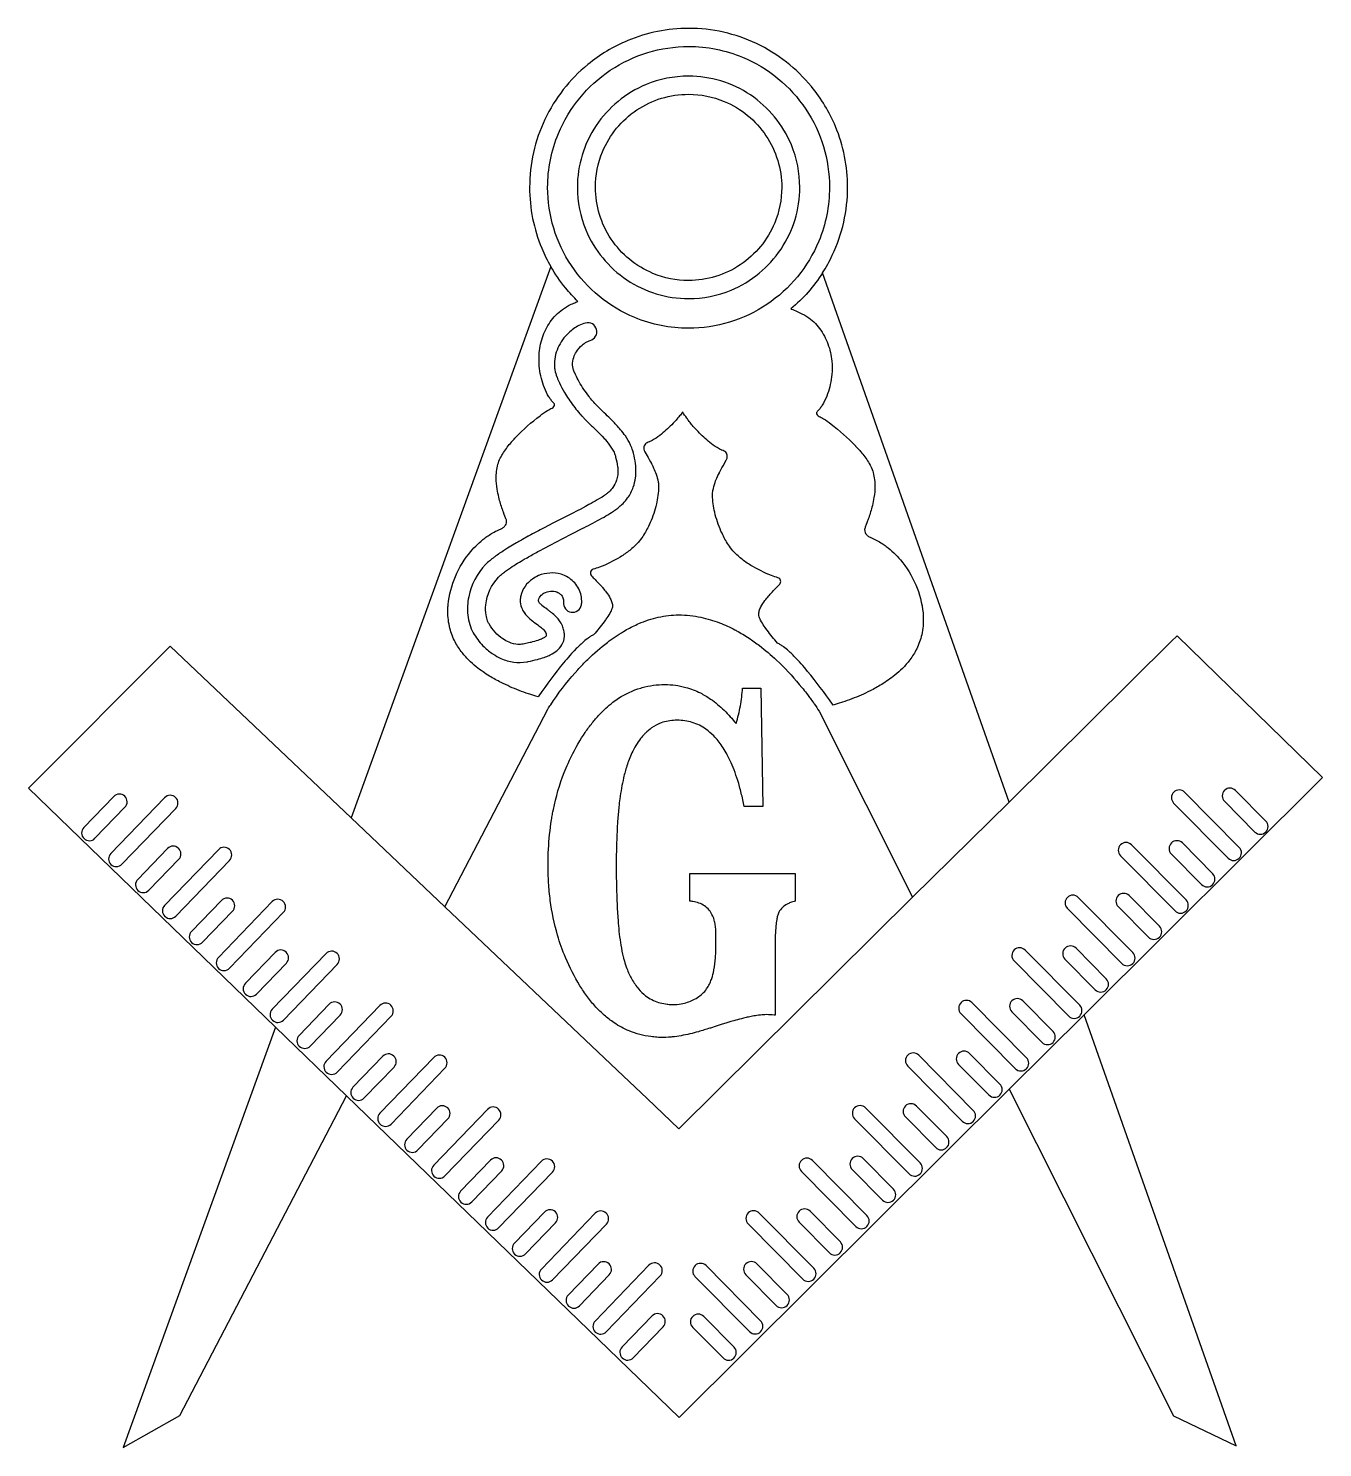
# Model space of a CAD drawing. Header units: millimetres. Extents: x 0 to 141, y 0 to 155.
import ezdxf

# ---------------------------------------------------------------- set-up
doc = ezdxf.new("R2010")
doc.units = ezdxf.units.MM
doc.layers.add('Default', color=14, linetype='Continuous')

msp = doc.modelspace()

# ---------------------------------------------------------------- linework, layer by layer
at = {"layer": 'Default'}
msp.add_lwpolyline([(86.68, 128.24, 0.031655), (87.75, 130.17, 0.111546), (89.42, 137.59, 0.099042), (88.1, 144.23, 0.073761), (85.47, 148.59, 0.110201), (79.48, 153.28, 0.11161), (72.06, 154.95, 0.099071), (65.42, 153.62, 0.073782), (61.06, 151, 0.110199), (56.38, 145.01, 0.111579), (54.71, 137.59, 0.099102), (56.03, 130.95, 0.031777), (57.01, 128.96)], format="xyb", dxfattribs=at)
for points in [[(72.06, 122.21, -0.099056), (66.18, 123.38, -0.147415), (59.28, 129.05, -0.149165), (56.68, 137.59, -0.099056), (57.85, 143.47, -0.147328), (63.52, 150.37, -0.149207), (72.06, 152.97, -0.099091), (77.95, 151.8, -0.147356), (84.85, 146.13, -0.149213), (87.44, 137.59, -0.099092), (86.27, 131.7, -0.14734), (80.61, 124.81, -0.14917)], [(72.06, 149.73, 0.099048), (67.42, 148.81, 0.147307), (61.97, 144.33, 0.149228), (59.92, 137.59, 0.099061), (60.85, 132.94, 0.14733), (65.32, 127.5, 0.1492), (72.06, 125.45, 0.099105), (76.71, 126.37, 0.147367), (82.15, 130.85, 0.149209), (84.2, 137.59, 0.09902), (83.28, 142.23, 0.147312), (78.81, 147.68, 0.149176)], [(72.06, 127.42, -0.09883), (68.17, 128.2, -0.14736), (63.61, 131.94, -0.149202), (61.9, 137.59, -0.09899), (62.67, 141.48, -0.147324), (66.42, 146.04, -0.149259), (72.06, 147.75, -0.098991), (75.95, 146.98, -0.147298), (80.51, 143.23, -0.149195), (82.23, 137.59, -0.09883), (81.46, 133.7, -0.147335), (77.71, 129.14, -0.149139)], [(131.82, 0.18), (115.23, 47.25), (141.27, 73.15), (125.38, 88.63), (124.79, 88.05), (107.04, 70.48), (86.68, 128.24, -0.075161), (83.23, 124.32, -0.000355), (83.27, 124.3, -0.01616), (83.93, 124.04, -0.021194), (84.5, 123.76, -0.018348), (84.97, 123.49, -0.091228), (86.37, 122.18, -0.037616), (86.88, 121.36, -0.030491), (87.27, 120.49, -0.069781), (87.7, 118.61, -0.044341), (87.7, 117.16, -0.063956), (87.23, 115.03, -0.03966), (86.79, 114.04, -0.019711), (86.65, 113.8, -0.021648), (86.41, 113.46, -0.034017), (86.15, 113.15, 0.105317), (86.04, 113, 0.275252), (86.09, 112.74, 0.116608), (86.31, 112.59, -0.037122), (86.78, 112.33, -0.019913), (87.61, 111.75, -0.040283), (90.25, 109.39, -0.02213), (90.29, 109.35, -0.005609), (90.59, 109.03), (90.71, 108.89, -0.031238), (90.74, 108.85, -0.033528), (91.6, 107.73, -0.028317), (91.95, 107.11, -0.049092), (92.21, 106.45, -0.039637), (92.36, 105.66, -0.027007), (92.4, 104.96, -0.039571), (92.3, 103.74, -0.022423), (92.12, 102.84, -0.023549), (91.72, 101.52, -0.007534), (91.6, 101.19), (91.51, 100.95), (91.45, 100.77), (91.35, 100.5, 0.014278), (91.3, 100.36, 0.019384), (91.28, 100.29, 0.070525), (91.27, 100.22, 0.076921), (91.33, 99.91, 0.079426), (91.45, 99.71, 0.086138), (91.71, 99.48, 0.042712), (92.03, 99.32, -0.045561), (93.18, 98.71, -0.017932), (93.64, 98.39, -0.055323), (95.19, 96.92, -0.074702), (96.86, 94.2, -0.07603), (97.65, 91.12, -0.014885), (97.68, 90.63, -0.064741), (97.51, 88.75, -0.059944), (96.96, 87.21, -0.047062), (96.21, 86, -0.034744), (95.4, 85.07, -0.025969), (94.59, 84.34, -0.019346), (93.84, 83.78, -0.016616), (93.14, 83.32, -0.021589), (91.88, 82.62, -0.025112), (89.89, 81.75, -0.010438), (88.87, 81.38), (88.74, 81.34, -0.006577), (87.84, 81.05), (87.76, 81.17, 0.020554), (85.05, 84.75), (84.87, 84.97, 0.010678), (84.18, 85.77), (83.91, 86.06), (83.67, 86.31), (83.56, 86.42, 0.013242), (83.15, 86.82), (82.99, 86.96, 0.02298), (82.41, 87.44, 0.017468), (82.1, 87.65, 0.030367), (81.77, 87.82, -0.017653), (80.63, 89.26), (80.49, 89.44), (80.43, 89.53, -0.022757), (80.02, 90.16), (79.93, 90.33, -0.019857), (79.8, 90.58, -0.069902), (79.73, 90.86, -0.061657), (79.73, 91.12, -0.036841), (79.78, 91.37, -0.049499), (79.95, 91.8, -0.043375), (80.39, 92.48), (80.48, 92.6, -0.006898), (80.66, 92.82), (80.82, 93, -0.003349), (80.89, 93.08), (80.96, 93.16, -0.007544), (81.48, 93.72), (81.61, 93.85, 0.006104), (82.01, 94.27, 0.25011), (82.11, 94.67, 0.278748), (81.82, 94.97, -0.022014), (81.13, 95.2, -0.044387), (78.86, 96.32, -0.030496), (77.82, 97.04, -0.044726), (76.9, 97.91, -0.030786), (76.41, 98.57, -0.038139), (75.71, 99.82, -0.04532), (74.98, 101.85), (74.91, 102.11, -0.025477), (74.74, 103.04, -0.030758), (74.68, 103.98, -0.039398), (74.72, 104.5, -0.043756), (74.96, 105.38, -0.021637), (75.21, 106.01, -0.013194), (75.32, 106.24), (75.42, 106.44, -0.012056), (75.46, 106.53), (75.55, 106.69), (75.7, 106.98), (75.82, 107.19), (76.17, 107.81, 0.089246), (76.28, 108.11, 0.183878), (76.19, 108.57, 0.093129), (76.03, 108.74, 0.072671), (75.82, 108.85), (75.7, 108.9, -0.010622), (75.63, 108.93, -0.030741), (75.17, 109.18, -0.029186), (74.37, 109.75, -0.033894), (73.1, 110.92), (72.88, 111.16, -0.00763), (72.47, 111.61, -0.00763), (72.14, 112.03, -0.009955), (71.86, 112.4, -0.019468), (71.42, 113.06, -0.003244), (71.33, 112.94, -0.00763), (70.99, 112.53, -0.00763), (70.59, 112.07), (70.37, 111.83, -0.033894), (69.1, 110.66, -0.029186), (68.3, 110.09, -0.030741), (67.83, 109.84, -0.010622), (67.77, 109.81), (67.65, 109.76, 0.072671), (67.44, 109.65, 0.093129), (67.28, 109.48, 0.183878), (67.19, 109.02, 0.089246), (67.29, 108.73), (67.65, 108.1), (67.77, 107.89), (67.92, 107.61), (68.01, 107.45, -0.012056), (68.05, 107.36), (68.15, 107.16, -0.013194), (68.25, 106.93, -0.021637), (68.51, 106.29, -0.043756), (68.74, 105.42, -0.039398), (68.79, 104.9, -0.030758), (68.72, 103.95, -0.025477), (68.55, 103.03), (68.49, 102.76, -0.04532), (67.76, 100.74, -0.038139), (67.06, 99.48, -0.030786), (66.56, 98.83, -0.044726), (65.64, 97.96, -0.030496), (64.6, 97.23, -0.044387), (62.33, 96.12, -0.022014), (61.65, 95.89, 0.278748), (61.35, 95.59, 0.25011), (61.46, 95.18, 0.006104), (61.85, 94.77), (61.99, 94.63, -0.007544), (62.51, 94.08), (62.58, 94, -0.003349), (62.65, 93.92), (62.81, 93.73, -0.006898), (62.99, 93.51), (63.08, 93.39, -0.043375), (63.52, 92.71, -0.049499), (63.69, 92.28, -0.036841), (63.74, 92.04, -0.061657), (63.74, 91.77, -0.069902), (63.66, 91.5, -0.019857), (63.54, 91.24), (63.45, 91.08, -0.022757), (63.04, 90.44), (62.98, 90.36), (62.84, 90.17, -0.017653), (61.7, 88.74, 0.030367), (61.36, 88.56, 0.017468), (61.05, 88.35, 0.02298), (60.47, 87.88), (60.32, 87.73, 0.013242), (59.91, 87.33), (59.8, 87.23), (59.56, 86.98), (59.29, 86.68, 0.010678), (58.6, 85.89), (58.41, 85.67, 0.020554), (55.71, 82.08), (55.63, 81.96, -0.006577), (54.72, 82.25), (54.59, 82.29, -0.010438), (53.57, 82.66, -0.025112), (51.59, 83.54, -0.021589), (50.32, 84.24, -0.016616), (49.63, 84.69, -0.019346), (48.87, 85.26, -0.025969), (48.07, 85.98, -0.034744), (47.25, 86.92, -0.047062), (46.5, 88.12, -0.059944), (45.96, 89.66, -0.064741), (45.79, 91.54, -0.014885), (45.82, 92.03, -0.07603), (46.61, 95.12, -0.074702), (48.28, 97.83, -0.055323), (49.83, 99.3, -0.017932), (50.29, 99.63, -0.045561), (51.44, 100.24, 0.042712), (51.75, 100.39, 0.086138), (52.02, 100.62, 0.079426), (52.14, 100.83, 0.076921), (52.2, 101.13, 0.070525), (52.19, 101.21, 0.019384), (52.17, 101.28, 0.014278), (52.12, 101.41), (52.02, 101.69), (51.95, 101.87), (51.86, 102.11, -0.007534), (51.75, 102.43, -0.023549), (51.35, 103.75, -0.022423), (51.17, 104.65, -0.039571), (51.07, 105.87, -0.027007), (51.1, 106.57, -0.039637), (51.25, 107.36, -0.049092), (51.51, 108.03, -0.028317), (51.87, 108.64, -0.033528), (52.72, 109.77, -0.031238), (52.75, 109.8), (52.88, 109.95, -0.005609), (53.18, 110.27, -0.02213), (53.21, 110.31, -0.040283), (55.85, 112.66, -0.019913), (56.68, 113.24, -0.037122), (57.16, 113.5, 0.116608), (57.37, 113.66, 0.275252), (57.42, 113.92, 0.105317), (57.32, 114.07, -0.034017), (57.05, 114.38, -0.021648), (56.82, 114.72, -0.019711), (56.68, 114.95, -0.03966), (56.23, 115.95, -0.063956), (55.77, 118.07, -0.044341), (55.77, 119.52, -0.069781), (56.19, 121.41, -0.030491), (56.59, 122.28, -0.037616), (57.1, 123.09, -0.091228), (58.5, 124.4, -0.018348), (58.97, 124.68, -0.021194), (59.54, 124.95, -0.010944), (59.98, 125.14, -0.028157), (58.65, 126.58, -0.041512), (57.01, 128.96), (35.23, 68.76), (15.49, 87.5), (0, 72.01), (26.97, 45.91), (10.36, 0), (16.53, 3.49), (34.72, 38.41), (71.03, 3.29), (107.06, 39.12), (124.98, 3.47)], [(62.02, 122.08, 0.413927), (60.81, 122.78, 0.054732), (60.09, 122.5, 0.068365), (58.98, 121.71, 0.099648), (57.8, 120.06, 0.117823), (57.42, 118.07, 0.038881), (57.47, 117.65, 0.037447), (57.68, 116.9), (57.7, 116.86, 0.022884), (57.96, 116.24, 0.023425), (58.51, 115.2, 0.026933), (59.5, 113.74, 0.012463), (60.05, 113.04), (60.19, 112.88), (60.3, 112.75), (60.38, 112.66, 0.013598), (60.64, 112.39), (61.48, 111.56, -0.00753), (61.67, 111.38, -0.006128), (62.37, 110.69, -0.00998), (62.63, 110.42), (62.85, 110.18), (62.94, 110.08, -0.0329), (63.59, 109.24, -0.031541), (63.87, 108.78, -0.048712), (64.07, 108.29), (64.1, 108.15, -0.039645), (64.32, 107.09, -0.019339), (64.33, 106.99, -0.049512), (64.33, 106.19, -0.050049), (64.2, 105.61, -0.082895), (63.79, 104.81, -0.037102), (63.5, 104.47, -0.025968), (63.17, 104.17, -0.019616), (62.9, 103.96, -0.015384), (62.35, 103.61), (62.1, 103.47, -0.006662), (61.18, 102.95), (60.82, 102.76), (60.21, 102.43, -0.001867), (59.28, 101.95), (58.34, 101.47), (57.25, 100.91), (56.29, 100.42, 0.003782), (54.62, 99.53, 0.023952), (54.59, 99.51, 0.02413), (54.55, 99.49), (53.94, 99.15, 0.005949), (53.41, 98.85), (53.29, 98.78), (52.84, 98.52), (52.65, 98.41), (52.47, 98.3), (52.3, 98.19), (51.98, 97.99, 0.017334), (50.9, 97.26), (50.84, 97.21, 0.012282), (50.36, 96.83, 0.027008), (49.91, 96.41, 0.144331), (48.06, 92.89, 0.076217), (47.97, 90.88, 0.047434), (48.17, 89.88, 0.057037), (48.56, 88.95, 0.061723), (49.62, 87.55, 0.050736), (50.63, 86.7, 0.013466), (50.73, 86.63, 0.040077), (51.58, 86.16, 0.070898), (52.97, 85.76, 0.084979), (54.41, 85.79, 0.012554), (54.54, 85.82, 0.013948), (55.56, 86.06, 0.006646), (55.75, 86.11, 0.019702), (56.46, 86.33, 0.025098), (56.97, 86.55, 0.05861), (57.68, 87, 0.090739), (58.23, 87.63, 0.122707), (58.51, 88.58, 0.049766), (58.47, 89.08, 0.037914), (58.35, 89.57, 0.065948), (58.06, 90.17, 0.042813), (57.75, 90.56, 0.036611), (57.21, 91.07, 0.014604), (56.91, 91.3), (56.76, 91.42, 0.016484), (56.69, 91.47, 0.033569), (56.67, 91.48), (56.61, 91.53, -0.015029), (56.06, 91.95, -0.039297), (55.8, 92.2, -0.070872), (55.7, 92.35, -0.173777), (55.67, 92.53, -0.138332), (55.96, 93.05, -0.1009), (56.45, 93.37, -0.099132), (57.16, 93.51, -0.061178), (57.52, 93.47, -0.076054), (57.86, 93.33, -0.057287), (58.1, 93.14, -0.108239), (58.35, 92.77, -0.115232), (58.42, 92.32, 0.193183), (58.61, 91.59, 0.199011), (59.25, 91.21, 0.193462), (59.97, 91.38, 0.19945), (60.37, 92.01, 0.047595), (60.4, 92.45, 0.127885), (59.98, 93.93, 0.065396), (59.51, 94.54, 0.059517), (58.9, 95.01, 0.065596), (58.14, 95.35, 0.087827), (56.9, 95.48, 0.082281), (55.69, 95.2, 0.053658), (55.02, 94.83, 0.089205), (54.21, 94.03, 0.093487), (53.75, 92.99, 0.05246), (53.69, 92.52, 0.100695), (53.82, 91.71, 0.063064), (54.11, 91.17, 0.019622), (54.14, 91.12, 0.055891), (54.75, 90.47), (54.92, 90.33), (55.05, 90.23), (55.15, 90.15), (55.18, 90.12), (55.45, 89.93), (55.59, 89.82), (55.72, 89.73, -0.024277), (56.15, 89.38, -0.035609), (56.34, 89.18, -0.087509), (56.48, 88.94, -0.043752), (56.52, 88.78, -0.042547), (56.53, 88.7, -0.126818), (56.52, 88.62, -0.086241), (56.4, 88.5, -0.052119), (56.13, 88.33, -0.030613), (55.62, 88.13, -0.020239), (54.83, 87.91), (54.78, 87.9), (54.59, 87.85), (54.31, 87.79), (54.02, 87.73, -0.063211), (53.44, 87.69, -0.085027), (52.46, 87.93, -0.045785), (51.8, 88.29, -0.060852), (50.94, 89.03, -0.054477), (50.28, 89.94, -0.042391), (50.13, 90.25, -0.050445), (49.96, 90.88, -0.063696), (49.93, 92.01, -0.170116), (51.33, 95.04, -0.028529), (51.76, 95.42, -0.012718), (52.19, 95.75, -0.014759), (53.03, 96.32, -0.007193), (53.78, 96.78), (54.12, 96.98), (54.43, 97.16, -0.006207), (55.62, 97.82), (55.85, 97.94), (56.27, 98.17), (57.01, 98.56), (57.57, 98.85), (58.41, 99.28), (59.24, 99.72), (60.58, 100.4, 0.035638), (60.61, 100.42, 0.035655), (60.64, 100.43, 0.007153), (62.59, 101.47), (62.83, 101.6, 0.012869), (63.66, 102.1), (63.87, 102.23), (63.94, 102.28), (64.01, 102.33, 0.02433), (64.45, 102.66, 0.013533), (64.77, 102.95), (64.91, 103.09, 0.035111), (65.41, 103.68, 0.071853), (66.03, 104.87, 0.05285), (66.27, 105.86, 0.035616), (66.32, 106.61, 0.040419), (66.22, 107.74, 0.028701), (65.96, 108.84, 0.033121), (65.73, 109.46, 0.044729), (65.16, 110.45, 0.023459), (64.64, 111.13, 0.012734), (64.21, 111.62), (64.05, 111.79, 0.005743), (63.75, 112.1), (63.53, 112.32, 0.002313), (62.85, 112.99), (62.05, 113.77, -0.030055), (61.2, 114.75, -0.033605), (60.12, 116.36), (60.01, 116.58, -0.025838), (59.63, 117.34, -0.069907), (59.62, 117.37, -0.019511), (59.48, 117.75), (59.47, 117.78, -0.040614), (59.45, 117.83, -0.052829), (59.39, 118.16, -0.096289), (59.52, 119.03, -0.057213), (59.81, 119.63, -0.071619), (60.46, 120.37, -0.019994), (60.65, 120.53, -0.03784), (60.97, 120.73, -0.056981), (61.31, 120.87, 0.414303)], [(62.02, 122.08, 0.413927), (60.81, 122.78, 0.054732), (60.09, 122.5, 0.068365), (58.98, 121.71, 0.099648), (57.8, 120.06, 0.117823), (57.42, 118.07, 0.038881), (57.47, 117.65, 0.037447), (57.68, 116.9), (57.7, 116.86, 0.022884), (57.96, 116.24, 0.023425), (58.51, 115.2, 0.026933), (59.5, 113.74, 0.012463), (60.05, 113.04), (60.19, 112.88), (60.3, 112.75), (60.38, 112.66, 0.013598), (60.64, 112.39), (61.48, 111.56, -0.00753), (61.67, 111.38, -0.006128), (62.37, 110.69, -0.00998), (62.63, 110.42), (62.85, 110.18), (62.94, 110.08, -0.0329), (63.59, 109.24, -0.031541), (63.87, 108.78, -0.048712), (64.07, 108.29), (64.1, 108.15, -0.039645), (64.32, 107.09, -0.019339), (64.33, 106.99, -0.049512), (64.33, 106.19, -0.050049), (64.2, 105.61, -0.082895), (63.79, 104.81, -0.037102), (63.5, 104.47, -0.025968), (63.17, 104.17, -0.019616), (62.9, 103.96, -0.015384), (62.35, 103.61), (62.1, 103.47, -0.006662), (61.18, 102.95), (60.82, 102.76), (60.21, 102.43, -0.001867), (59.28, 101.95), (58.34, 101.47), (57.25, 100.91), (56.29, 100.42, 0.003782), (54.62, 99.53, 0.023952), (54.59, 99.51, 0.02413), (54.55, 99.49), (53.94, 99.15, 0.005949), (53.41, 98.85), (53.29, 98.78), (52.84, 98.52), (52.65, 98.41), (52.47, 98.3), (52.3, 98.19), (51.98, 97.99, 0.017334), (50.9, 97.26), (50.84, 97.21, 0.012282), (50.36, 96.83, 0.027008), (49.91, 96.41, 0.144331), (48.06, 92.89, 0.076217), (47.97, 90.88, 0.047434), (48.17, 89.88, 0.057037), (48.56, 88.95, 0.061723), (49.62, 87.55, 0.050736), (50.63, 86.7, 0.013466), (50.73, 86.63, 0.040077), (51.58, 86.16, 0.070898), (52.97, 85.76, 0.084979), (54.41, 85.79, 0.012554), (54.54, 85.82, 0.013948), (55.56, 86.06, 0.006646), (55.75, 86.11, 0.019702), (56.46, 86.33, 0.025098), (56.97, 86.55, 0.05861), (57.68, 87, 0.090739), (58.23, 87.63, 0.122707), (58.51, 88.58, 0.049766), (58.47, 89.08, 0.037914), (58.35, 89.57, 0.065948), (58.06, 90.17, 0.042813), (57.75, 90.56, 0.036611), (57.21, 91.07, 0.014604), (56.91, 91.3), (56.76, 91.42, 0.016484), (56.69, 91.47, 0.033569), (56.67, 91.48), (56.61, 91.53, -0.015029), (56.06, 91.95, -0.039297), (55.8, 92.2, -0.070872), (55.7, 92.35, -0.173777), (55.67, 92.53, -0.138332), (55.96, 93.05, -0.1009), (56.45, 93.37, -0.099132), (57.16, 93.51, -0.061178), (57.52, 93.47, -0.076054), (57.86, 93.33, -0.057287), (58.1, 93.14, -0.108239), (58.35, 92.77, -0.115232), (58.42, 92.32, 0.193183), (58.61, 91.59, 0.199011), (59.25, 91.21, 0.193462), (59.97, 91.38, 0.19945), (60.37, 92.01, 0.047595), (60.4, 92.45, 0.127885), (59.98, 93.93, 0.065396), (59.51, 94.54, 0.059517), (58.9, 95.01, 0.065596), (58.14, 95.35, 0.087827), (56.9, 95.48, 0.082281), (55.69, 95.2, 0.053658), (55.02, 94.83, 0.089205), (54.21, 94.03, 0.093487), (53.75, 92.99, 0.05246), (53.69, 92.52, 0.100695), (53.82, 91.71, 0.063064), (54.11, 91.17, 0.019622), (54.14, 91.12, 0.055891), (54.75, 90.47), (54.92, 90.33), (55.05, 90.23), (55.15, 90.15), (55.18, 90.12), (55.45, 89.93), (55.59, 89.82), (55.72, 89.73, -0.024277), (56.15, 89.38, -0.035609), (56.34, 89.18, -0.087509), (56.48, 88.94, -0.043752), (56.52, 88.78, -0.042547), (56.53, 88.7, -0.126818), (56.52, 88.62, -0.086241), (56.4, 88.5, -0.052119), (56.13, 88.33, -0.030613), (55.62, 88.13, -0.020239), (54.83, 87.91), (54.78, 87.9), (54.59, 87.85), (54.31, 87.79), (54.02, 87.73, -0.063211), (53.44, 87.69, -0.085027), (52.46, 87.93, -0.045785), (51.8, 88.29, -0.060852), (50.94, 89.03, -0.054477), (50.28, 89.94, -0.042391), (50.13, 90.25, -0.050445), (49.96, 90.88, -0.063696), (49.93, 92.01, -0.170116), (51.33, 95.04, -0.028529), (51.76, 95.42, -0.012718), (52.19, 95.75, -0.014759), (53.03, 96.32, -0.007193), (53.78, 96.78), (54.12, 96.98), (54.43, 97.16, -0.006207), (55.62, 97.82), (55.85, 97.94), (56.27, 98.17), (57.01, 98.56), (57.57, 98.85), (58.41, 99.28), (59.24, 99.72), (60.58, 100.4, 0.035638), (60.61, 100.42, 0.035655), (60.64, 100.43, 0.007153), (62.59, 101.47), (62.83, 101.6, 0.012869), (63.66, 102.1), (63.87, 102.23), (63.94, 102.28), (64.01, 102.33, 0.02433), (64.45, 102.66, 0.013533), (64.77, 102.95), (64.91, 103.09, 0.035111), (65.41, 103.68, 0.071853), (66.03, 104.87, 0.05285), (66.27, 105.86, 0.035616), (66.32, 106.61, 0.040419), (66.22, 107.74, 0.028701), (65.96, 108.84, 0.033121), (65.73, 109.46, 0.044729), (65.16, 110.45, 0.023459), (64.64, 111.13, 0.012734), (64.21, 111.62), (64.05, 111.79, 0.005743), (63.75, 112.1), (63.53, 112.32, 0.002313), (62.85, 112.99), (62.05, 113.77, -0.030055), (61.2, 114.75, -0.033605), (60.12, 116.36), (60.01, 116.58, -0.025838), (59.63, 117.34, -0.069907), (59.62, 117.37, -0.019511), (59.48, 117.75), (59.47, 117.78, -0.040614), (59.45, 117.83, -0.052829), (59.39, 118.16, -0.096289), (59.52, 119.03, -0.057213), (59.81, 119.63, -0.071619), (60.46, 120.37, -0.019994), (60.65, 120.53, -0.03784), (60.97, 120.73, -0.056981), (61.31, 120.87, 0.414303)], [(67.53, 38.11), (64.28, 41.19), (45.47, 59.05), (56.71, 80.63, -0.007878), (57.01, 81.11, -0.03569), (59.68, 84.6), (59.96, 84.91, -0.014992), (61.07, 86.06, -0.030592), (63.2, 87.91, -0.029845), (64.95, 89.1), (65.13, 89.2), (65.29, 89.3, -0.026958), (66.63, 89.96, -0.046445), (68.76, 90.66, -0.05523), (70.99, 90.91, -0.051787), (73.41, 90.65, -0.04), (75.44, 90.05, -0.030816), (77.12, 89.28, -0.017424), (77.21, 89.24, -0.017581), (77.3, 89.19, -0.021021), (78.66, 88.37, -0.015764), (79.79, 87.56, -0.024886), (81.65, 85.98, -0.030906), (84.15, 83.33), (84.44, 82.98, -0.008235), (84.93, 82.35), (85.12, 82.11, -0.008527), (85.27, 81.9), (85.31, 81.85), (85.34, 81.81), (85.59, 81.46), (85.69, 81.33, -0.011487), (85.77, 81.21, -0.014235), (86.31, 80.39), (96.52, 60.08), (71, 34.81)], [(80.15, 69.98), (78.14, 69.98), (78.07, 70.37), (77.98, 70.74, 0.013067), (77.62, 72.19), (77.53, 72.51, 0.015176), (77.13, 73.72, 0.016502), (76.71, 74.76, 0.017929), (76.28, 75.65, 0.011487), (76.17, 75.84, 0.021649), (75.73, 76.56, 0.046248), (74.8, 77.71, 0.044756), (73.96, 78.43, 0.080288), (72.47, 79.17, 0.075319), (70.82, 79.41), (70.61, 79.41, 0.079916), (69.07, 79.12, 0.062797), (68.03, 78.57, 0.040734), (67.35, 78.01, 0.009909), (67.24, 77.89, 0.026516), (66.83, 77.42, 0.029033), (66.31, 76.66, 0.022505), (65.87, 75.84, 0.034676), (65.32, 74.42, 0.020592), (64.97, 73.13, 0.022905), (64.56, 70.83, 0.006234), (64.45, 69.96, 0.0083), (64.32, 68.43, 0.006227), (64.25, 67.29, 0.012818), (64.17, 63.84), (64.17, 63.28), (64.17, 62.75, 0.011057), (64.28, 58.79, 0.006312), (64.34, 57.8), (64.36, 57.61), (64.38, 57.27, 0.008601), (64.5, 56.05, 0.012959), (64.67, 54.84, 0.021331), (64.93, 53.57, 0.016561), (64.96, 53.45, 0.012891), (64.99, 53.34, 0.012299), (65.06, 53.12, 0.020057), (65.33, 52.3, 0.036159), (65.87, 51.13, 0.047983), (66.61, 50.07, 0.052826), (67.37, 49.34, 0.089215), (68.77, 48.61, 0.039915), (69.54, 48.44), (69.74, 48.41), (69.81, 48.4, 0.020534), (70.33, 48.38, 0.042485), (71.26, 48.45, 0.075074), (72.57, 48.88, 0.077193), (73.7, 49.68, 0.056962), (74.13, 50.22, 0.035423), (74.41, 50.74, 0.023024), (74.59, 51.23, 0.028741), (74.81, 52.11), (74.82, 52.15, 0.027974), (74.99, 53.47), (75, 53.64), (75.02, 53.93), (75.03, 54.15, 0.008302), (75.03, 54.32, 0.01339), (75.03, 54.44), (75.04, 54.63), (75.04, 54.81), (75.04, 56.17), (75.04, 56.32, 0.02786), (74.99, 56.93), (74.97, 57.06, 0.028586), (74.87, 57.57, 0.073417), (74.5, 58.41, 0.138667), (73.5, 59.32, 0.054303), (72.86, 59.55, 0.016805), (72.53, 59.62, 0.018773), (72.36, 59.65, 0.020183), (72.19, 59.67), (72.19, 62.68), (83.71, 62.68), (83.71, 59.67, 0.032539), (83.18, 59.5, 0.029242), (82.81, 59.32, 0.067834), (82.3, 58.96, 0.090816), (81.92, 58.46, 0.048339), (81.77, 58.04, 0.019711), (81.69, 57.65, 0.018218), (81.59, 56.97, 0.015661), (81.53, 55.95), (81.53, 55.92), (81.52, 55.67), (81.51, 55.29), (81.51, 55.11), (81.51, 54.92), (81.51, 47.21, 0.016717), (81.39, 47.22, 0.020797), (80.56, 47.27), (80.37, 47.26), (80.27, 47.26, 0.023236), (79.52, 47.18, 0.010814), (78.88, 47.07), (78.6, 47.01, 0.007335), (78.07, 46.89), (77.84, 46.83, 0.005719), (76.99, 46.6), (76.83, 46.56), (76.68, 46.52), (76.12, 46.35), (75.71, 46.22), (75.08, 46.02), (74.46, 45.81), (74.38, 45.79, -0.010431), (73.14, 45.41, -0.025002), (71.25, 44.97, -0.018627), (70.28, 44.83, -0.010403), (70.04, 44.81, -0.010421), (69.86, 44.8), (69.58, 44.79, -0.01279), (69.31, 44.78, -0.015176), (68.6, 44.8, -0.017613), (67.95, 44.87, -0.06622), (65.56, 45.5, -0.050025), (63.93, 46.38), (63.79, 46.48, -0.032122), (62.73, 47.32, -0.021387), (62.02, 48.02), (61.95, 48.09, -0.025318), (61.02, 49.22, -0.022306), (60.2, 50.43, -0.038523), (58.63, 53.5, -0.027397), (57.76, 55.94, -0.038578), (56.97, 59.74, -0.017289), (56.78, 61.67, -0.015236), (56.72, 63.61, -0.007291), (56.73, 64.52), (56.75, 64.94), (56.77, 65.35, -0.026823), (57.1, 68.53, -0.005615), (57.2, 69.13, -0.007567), (57.25, 69.4), (57.3, 69.67, -0.043266), (58.49, 73.72, -0.011309), (58.9, 74.7, -0.036397), (60.39, 77.49), (60.58, 77.79), (60.77, 78.07, -0.019255), (61.55, 79.13, -0.020155), (62.3, 80.01, -0.041922), (63.8, 81.37, -0.018094), (64.43, 81.81, -0.072847), (66.84, 82.93), (67, 82.98, -0.067692), (69.47, 83.31, -0.06725), (71.75, 83, -0.05056), (73.35, 82.39, -0.032878), (74.46, 81.73, -0.042972), (75.95, 80.5, -0.033018), (77.24, 79.06, 0.032951), (77.72, 80.97, 0.02868), (77.95, 82.92), (79.96, 82.92)], [(9.32, 71.08), (6.05, 67.7, 0.414446), (6.07, 66.5, 0.413898), (7.27, 66.52), (10.54, 69.91, 0.414447), (10.52, 71.11, 0.413898)], [(126.21, 71.55, 0.413943), (125.02, 71.56, 0.414303), (125.01, 70.36), (130.96, 64.34, 0.414124), (132.16, 64.34, 0.414303), (132.17, 65.53)], [(131.76, 71.75, 0.414025), (130.56, 71.76, 0.414495), (130.56, 70.56), (133.87, 67.21, 0.414289), (135.06, 67.21, 0.414395), (135.07, 68.41)], [(14.87, 70.95), (8.99, 64.86, 0.414439), (9.01, 63.67, 0.414304), (10.21, 63.69), (16.09, 69.78, 0.414441), (16.07, 70.98, 0.414646)], [(15.2, 65.41), (11.93, 62.03, 0.414447), (11.95, 60.83, 0.413898), (13.15, 60.85), (16.41, 64.24, 0.414447), (16.39, 65.43, 0.413901)], [(20.75, 65.28), (14.87, 59.19, 0.414332), (14.89, 58, 0.41407), (16.08, 58.02), (21.96, 64.11, 0.414067), (21.94, 65.31, 0.413899)], [(120.41, 65.81, 0.414005), (119.21, 65.82, 0.414288), (119.2, 64.62), (125.16, 58.6, 0.41424), (126.36, 58.59, 0.414495), (126.36, 59.79)], [(125.96, 66.01, 0.41393), (124.76, 66.01, 0.414289), (124.75, 64.82), (128.06, 61.47, 0.414025), (129.26, 61.46, 0.414494), (129.27, 62.66)], [(120.15, 60.26, 0.414137), (118.96, 60.27, 0.414419), (118.95, 59.07), (122.26, 55.73, 0.414303), (123.45, 55.72, 0.414302), (123.46, 56.92)], [(21.07, 59.74), (17.8, 56.36, 0.414348), (17.82, 55.16, 0.414138), (19.02, 55.18), (22.29, 58.56, 0.414236), (22.27, 59.76, 0.414067)], [(26.62, 59.61), (20.74, 53.52, 0.414346), (20.76, 52.32, 0.414134), (21.96, 52.34), (27.84, 58.44, 0.414448), (27.82, 59.63, 0.414067)], [(114.6, 60.07, 0.413924), (113.41, 60.07, 0.414418), (113.4, 58.88), (119.35, 52.86, 0.414302), (120.55, 52.85, 0.414303), (120.56, 54.05)], [(26.94, 54.07), (23.68, 50.69, 0.414095), (23.7, 49.49, 0.413966), (24.9, 49.51), (28.16, 52.89, 0.414347), (28.14, 54.09, 0.414288)], [(108.8, 54.32, 0.414124), (107.6, 54.33, 0.414305), (107.59, 53.13), (113.55, 47.11, 0.414303), (114.75, 47.11, 0.414303), (114.75, 48.31)], [(114.35, 54.52, 0.414482), (113.15, 54.53, 0.414303), (113.14, 53.33), (116.45, 49.99, 0.414303), (117.65, 49.98, 0.414302), (117.66, 51.18)], [(32.5, 53.94), (26.61, 47.85, 0.414347), (26.64, 46.65, 0.414135), (27.83, 46.67), (33.71, 52.76, 0.414347), (33.69, 53.96, 0.414474)], [(32.82, 48.4), (29.55, 45.01, 0.414347), (29.57, 43.82, 0.413966), (30.77, 43.84), (34.04, 47.22, 0.414349), (34.02, 48.42, 0.413967)], [(38.37, 48.27), (32.49, 42.18, 0.414347), (32.51, 40.98, 0.414136), (33.71, 41), (39.59, 47.09, 0.414346), (39.57, 48.29, 0.413927)], [(102.99, 48.58, 0.414482), (101.8, 48.59, 0.414303), (101.79, 47.39), (107.74, 41.37, 0.414305), (108.94, 41.37, 0.414303), (108.95, 42.56)], [(108.54, 48.78, 0.414126), (107.34, 48.78, 0.414303), (107.34, 47.59), (110.65, 44.24, 0.414303), (111.84, 44.24, 0.414303), (111.85, 45.43)], [(38.69, 42.73), (35.43, 39.34, 0.414093), (35.45, 38.15, 0.413968), (36.65, 38.17), (39.91, 41.55, 0.414346), (39.89, 42.75, 0.414117)], [(44.24, 42.6), (38.36, 36.51, 0.414347), (38.39, 35.31, 0.414136), (39.58, 35.33), (45.46, 41.42, 0.414348), (45.44, 42.62, 0.414136)], [(97.19, 42.84, 0.41423), (95.99, 42.85, 0.414303), (95.98, 41.65), (101.94, 35.63, 0.414303), (103.14, 35.62, 0.414303), (103.14, 36.82)], [(102.74, 43.04, 0.414231), (101.54, 43.04, 0.414303), (101.53, 41.84), (104.84, 38.5, 0.414303), (106.04, 38.49, 0.414303), (106.05, 39.69)], [(44.57, 37.06), (41.3, 33.67, 0.414346), (41.32, 32.47, 0.413967), (42.52, 32.5), (45.79, 35.88, 0.414346), (45.77, 37.08, 0.414306)], [(91.38, 37.1, 0.413826), (90.19, 37.1, 0.414183), (90.18, 35.91), (96.13, 29.89, 0.414305), (97.33, 29.88, 0.414305), (97.34, 31.08)], [(96.93, 37.29, 0.414123), (95.73, 37.3, 0.414303), (95.73, 36.1), (99.04, 32.76, 0.414303), (100.23, 32.75, 0.414305), (100.24, 33.95)], [(50.12, 36.93), (44.24, 30.84, 0.414346), (44.26, 29.64, 0.414137), (45.46, 29.66), (51.34, 35.75, 0.414345), (51.32, 36.95, 0.414474)], [(50.44, 31.38), (47.18, 28, 0.414348), (47.2, 26.8, 0.413966), (48.39, 26.82), (51.66, 30.21, 0.414346), (51.64, 31.4, 0.413966)], [(55.99, 31.26), (50.11, 25.16, 0.414346), (50.14, 23.97, 0.414137), (51.33, 23.99), (57.21, 30.08, 0.414345), (57.19, 31.28, 0.414263)], [(85.58, 31.35, 0.41424), (84.38, 31.36, 0.414387), (84.37, 30.16), (90.33, 24.14, 0.414418), (91.53, 24.14, 0.414388), (91.53, 25.34)], [(91.13, 31.55, 0.414125), (89.93, 31.56, 0.414303), (89.92, 30.36), (93.23, 27.02, 0.414303), (94.43, 27.01, 0.414303), (94.43, 28.21)], [(56.32, 25.71), (53.05, 22.33, 0.414348), (53.07, 21.13, 0.413965), (54.27, 21.15), (57.54, 24.54, 0.414347), (57.52, 25.73, 0.413967)], [(61.87, 25.58), (55.99, 19.49, 0.414347), (56.01, 18.3, 0.414135), (57.21, 18.32), (63.09, 24.41, 0.414346), (63.07, 25.61, 0.414134)], [(79.77, 25.61, 0.414339), (78.58, 25.62, 0.414303), (78.57, 24.42), (84.52, 18.4, 0.414303), (85.72, 18.39, 0.414303), (85.73, 19.59)], [(85.32, 25.81, 0.414409), (84.12, 25.81, 0.414303), (84.12, 24.62), (87.43, 21.27, 0.414302), (88.62, 21.27, 0.414305), (88.63, 22.46)], [(62.19, 20.04), (58.93, 16.66, 0.414007), (58.95, 15.46, 0.414135), (60.14, 15.48), (63.41, 18.87, 0.414179), (63.39, 20.06, 0.414475)], [(67.74, 19.91), (61.86, 13.82, 0.414347), (61.88, 12.62, 0.414135), (63.08, 12.65), (68.96, 18.74, 0.414346), (68.94, 19.93, 0.414206)], [(79.52, 20.06, 0.414126), (78.32, 20.07, 0.414305), (78.31, 18.87), (81.62, 15.53, 0.414303), (82.82, 15.52, 0.414303), (82.82, 16.72)], [(73.97, 19.87, 0.414302), (72.77, 19.87, 0.414303), (72.76, 18.68), (78.72, 12.66, 0.414303), (79.92, 12.65, 0.414303), (79.92, 13.85)], [(68.07, 14.37), (64.8, 10.99, 0.414007), (64.82, 9.79, 0.414135), (66.02, 9.81), (69.29, 13.19, 0.414179), (69.26, 14.39, 0.414476)], [(73.71, 14.32, 0.414238), (72.51, 14.33, 0.414182), (72.51, 13.13), (75.82, 9.79, 0.414386), (77.01, 9.78, 0.414417), (77.02, 10.98)]]:
    msp.add_lwpolyline(points, format="xyb", close=True, dxfattribs=at)
for points in [[(107.04, 70.48), (96.52, 60.08)], [(35.23, 68.76), (45.47, 59.05)], [(115.23, 47.25), (107.06, 39.12)], [(26.97, 45.91), (34.72, 38.41)]]:
    msp.add_lwpolyline(points, dxfattribs=at)

doc.saveas('drawing.dxf')
